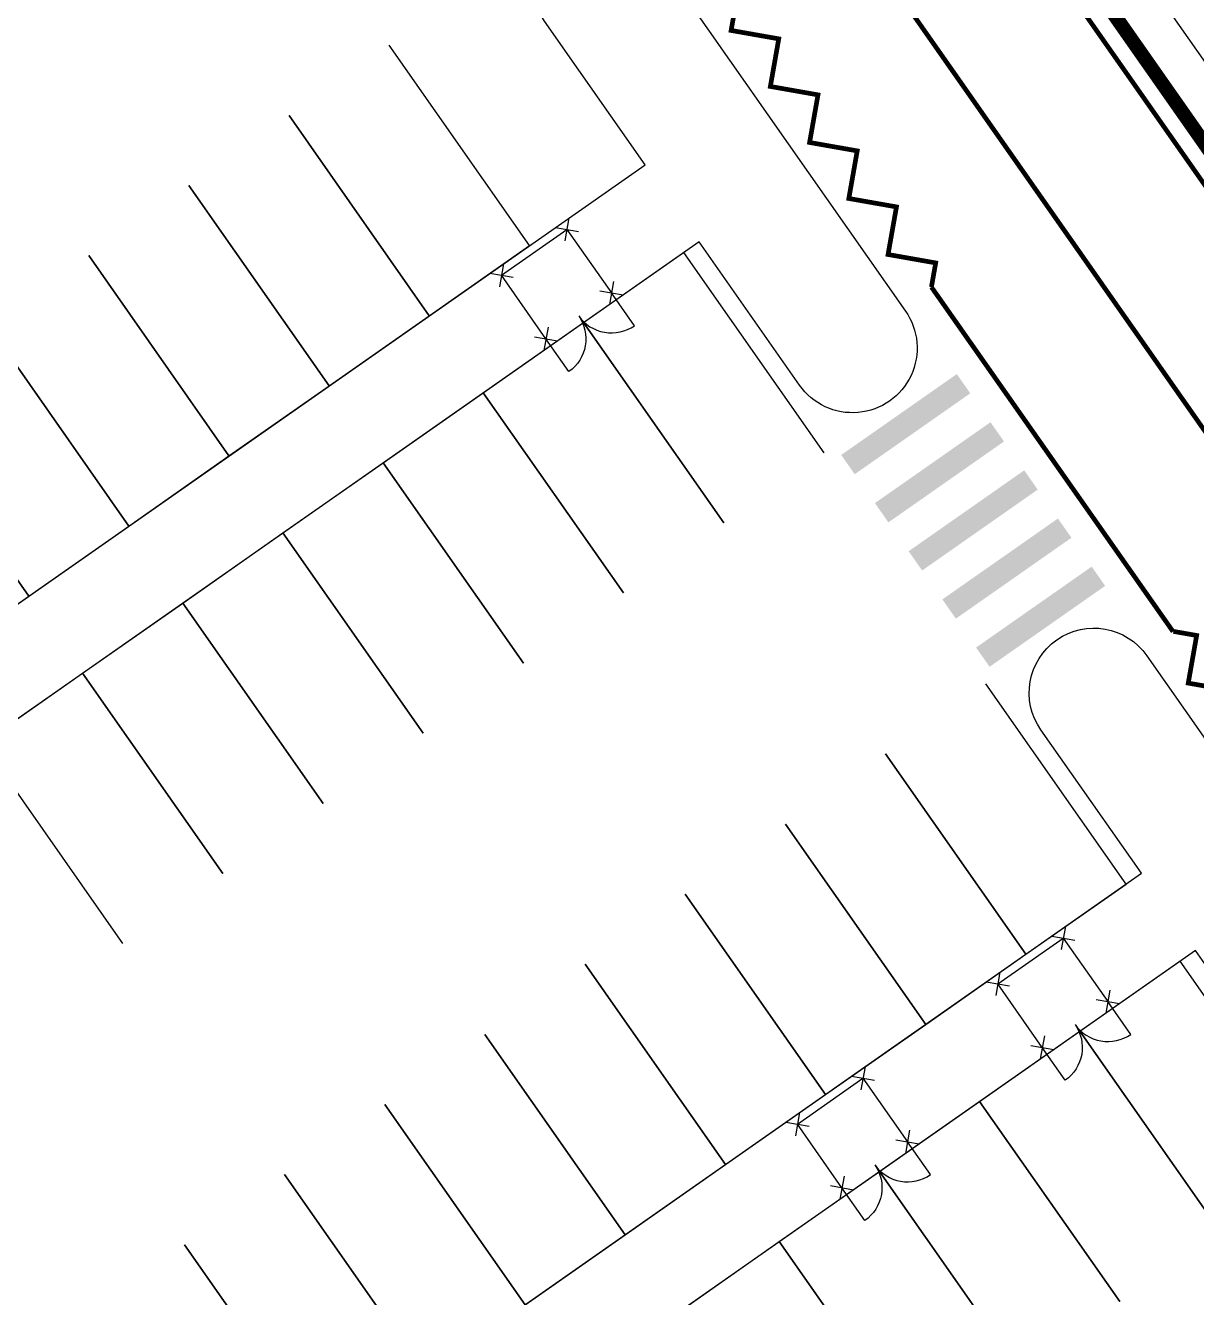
# Model space of a CAD drawing. Header units: millimetres. Extents: x 152904052 to 153933663, y 538271515 to 539240469.
# Drawn here: x 153351844 to 153376745, y 538912353 to 538939410 of the extents above; entities that cross this region are included whole.
import ezdxf

# ---------------------------------------------------------------- set-up
doc = ezdxf.new("R2010")
doc.units = ezdxf.units.MM
doc.layers.add('FENC', color=7, linetype='Continuous')
doc.layers.add('SCHM', color=9, linetype='Continuous')

# ---------------------------------------------------------------- blocks, each defined once
blk = doc.blocks.new('MF-2(H2000)')
for points in [[(48447494, 24728615), (48447141, 24728262)], [(48447141, 24728615), (48447494, 24728262)], [(48449194, 24728615), (48448841, 24728262)], [(48448841, 24728615), (48449194, 24728262)], [(48447494, 24726965), (48447141, 24726612)], [(48447141, 24726965), (48447494, 24726612)], [(48449194, 24726965), (48448841, 24726612)], [(48448841, 24726965), (48449194, 24726612)]]:
    blk.add_lwpolyline(points)
at = {"ltscale": 3}
blk.add_lwpolyline([(48447317, 24726788), (48447317, 24726788), (48447317, 24728438), (48449017, 24728438), (48449017, 24726788), (48449017, 24726788)], dxfattribs=at)
at = {"ltscale": 5}
for points in [[(48448167, 24726788, -0.414214), (48447317, 24725938), (48447317, 24726788)], [(48448167, 24726788, 0.414214), (48449017, 24725938), (48449017, 24726788)]]:
    blk.add_lwpolyline(points, format="xyb", dxfattribs=at)

msp = doc.modelspace()

# ---------------------------------------------------------------- linework, layer by layer
at = {"layer": 'SCHM'}
for points in [[(153309206.5, 538922882.6), (153362041.8, 538959878.3), (153517431.3, 538737959.2), (153500636.4, 538637005.7), (153497846.8, 538615992.3), (153507779.6, 538601806.8), (153445728.8, 538558358.4)], [(153357449.1, 538937496.2), (153360431.7, 538933236.7), (153362561.5, 538934728), (153359578.9, 538938987.5)], [(153355319.3, 538936004.9), (153358301.9, 538931745.4), (153360431.7, 538933236.7), (153357449.1, 538937496.2)], [(153353189.5, 538934513.6), (153356172.1, 538930254.1), (153358301.9, 538931745.4), (153355319.3, 538936004.9)], [(153351059.7, 538933022.4), (153354042.3, 538928762.8), (153356172.1, 538930254.1), (153353189.5, 538934513.6)], [(153366691.2, 538928830.1), (153363708.6, 538933089.7), (153365838.4, 538934580.9), (153368821, 538930321.4)], [(153348929.9, 538931531.1), (153351912.5, 538927271.5), (153354042.3, 538928762.8), (153351059.7, 538933022.4)], [(153364561.4, 538927338.8), (153361578.8, 538931598.4), (153363708.6, 538933089.7), (153366691.2, 538928830.1)], [(153346800.1, 538930039.8), (153349782.7, 538925780.2), (153351912.5, 538927271.5), (153348929.9, 538931531.1)], [(153362431.6, 538925847.5), (153359449, 538930107.1), (153361578.8, 538931598.4), (153364561.4, 538927338.8)], [(153360301.8, 538924356.2), (153357319.2, 538928615.8), (153359449, 538930107.1), (153362431.6, 538925847.5)], [(153358172, 538922864.9), (153355189.4, 538927124.5), (153357319.2, 538928615.8), (153360301.8, 538924356.2)], [(153356042.2, 538921373.6), (153353059.6, 538925633.2), (153355189.4, 538927124.5), (153358172, 538922864.9)], [(153353912.4, 538919882.3), (153350929.8, 538924141.9), (153353059.6, 538925633.2), (153356042.2, 538921373.6)], [(153370132.7, 538923915.1), (153373115.3, 538919655.6), (153375245.1, 538921146.9), (153372262.5, 538925406.4)], [(153368002.9, 538922423.8), (153370985.5, 538918164.3), (153373115.3, 538919655.6), (153370132.7, 538923915.1)], [(153365873.1, 538920932.6), (153368855.7, 538916673), (153370985.5, 538918164.3), (153368002.9, 538922423.8)], [(153363743.3, 538919441.3), (153366725.9, 538915181.7), (153368855.7, 538916673), (153365873.1, 538920932.6)], [(153361613.5, 538917950), (153364596.1, 538913690.4), (153366725.9, 538915181.7), (153363743.3, 538919441.3)], [(153377245, 538913757.7), (153374262.4, 538918017.3), (153376392.2, 538919508.6), (153379374.8, 538915249)], [(153359483.7, 538916458.7), (153362466.3, 538912199.1), (153364596.1, 538913690.4), (153361613.5, 538917950)], [(153375115.2, 538912266.4), (153372132.6, 538916526), (153374262.4, 538918017.3), (153377245, 538913757.7)], [(153372985.4, 538910775.1), (153370002.8, 538915034.7), (153372132.6, 538916526), (153375115.2, 538912266.4)], [(153357353.9, 538914967.4), (153360336.5, 538910707.8), (153362466.3, 538912199.1), (153359483.7, 538916458.7)], [(153355224.1, 538913476.1), (153358206.7, 538909216.5), (153360336.5, 538910707.8), (153357353.9, 538914967.4)], [(153370855.6, 538909283.8), (153367873, 538913543.4), (153370002.8, 538915034.7), (153372985.4, 538910775.1)], [(153368725.8, 538907792.5), (153365743.2, 538912052.1), (153367873, 538913543.4), (153370855.6, 538909283.8)], [(153353094.3, 538911984.8), (153356076.9, 538907725.2), (153358206.7, 538909216.5), (153355224.1, 538913476.1)]]:
    msp.add_lwpolyline(points, dxfattribs=at)
at = {"layer": 'SCHM', "const_width": 300}
msp.add_lwpolyline([(153077550.5, 538759454.5), (153361796.3, 538958485.6), (153516377.8, 538737720.2)], dxfattribs=at)
at = {"layer": 'SCHM', "ltscale": 0.005, "const_width": 100}
for points in [[(153457518.1, 538820908.9), (153366376.8, 538951072.2)], [(153371107.7, 538933845.3), (153371198.4, 538934359.4), (153370185.6, 538934538), (153370364.2, 538935550.8), (153369351.4, 538935729.4), (153369530, 538936742.1), (153368517.2, 538936920.7), (153368695.8, 538937933.5), (153367683.1, 538938112.1), (153367861.6, 538939124.8), (153366848.9, 538939303.4), (153367027.4, 538940316.2), (153366014.7, 538940494.7), (153366193.3, 538941507.5), (153365180.5, 538941686.1)], [(153381661.5, 538918772.9), (153381752.2, 538919287), (153380739.4, 538919465.6), (153380918, 538920478.4), (153379905.2, 538920657), (153380083.8, 538921669.7), (153379071.1, 538921848.3), (153379249.6, 538922861.1), (153378236.9, 538923039.7), (153378415.4, 538924052.4), (153377402.7, 538924231), (153377581.3, 538925243.8), (153376568.5, 538925422.3), (153376747.1, 538926435.1), (153376253.2, 538926522.2)]]:
    msp.add_lwpolyline(points, dxfattribs=at)
at = {"layer": 'SCHM', "ltscale": 0.3, "const_width": 100}
msp.add_lwpolyline([(153452850.5, 538806653.6, 0.4142136), (153455060.6, 538819188.2), (153367418.2, 538944354.6)], format="xyb", dxfattribs=at)
at = {"layer": 'SCHM', "ltscale": 0.0008}
for points in [[(153365018.9, 538936448.7), (153362882.3, 538939500, -1), (153365135, 538941077.4), (153370555.3, 538933336.4, -1), (153368302.6, 538931759), (153366166.1, 538934810.4)], [(153366166.1, 538934810.4), (153252959.3, 538855542.1), (153255095.8, 538852490.8, -0.4311951), (153254820.8, 538850617), (153253420.1, 538849636.2, -0.5104862), (153251124, 538850430.8, 0.1066809), (153246674.4, 538858456.7, -0.4461836), (153246853.5, 538859934.3), (153247760.5, 538860569.4, -0.4142136), (153249675.5, 538860231.8), (153251812.1, 538857180.4), (153365018.9, 538936448.7)], [(153251388.3, 538827791.3, -0.1425604), (153251709.2, 538840002.3, -0.1640605), (153253035.4, 538841803.3), (153254053.5, 538842516.2, -0.4146737), (153255969.7, 538842176.8), (153258106.3, 538839125.4), (153375572.7, 538921376.3), (153373436.1, 538924427.6, -1), (153375688.8, 538926005), (153381109.1, 538918264, -1), (153378856.4, 538916686.6), (153376719.9, 538919738), (153252864.1, 538833013.2), (153255000.7, 538829961.9, -0.4146737), (153254664.2, 538828045.1), (153253453, 538827197, -0.5576175), (153251304.2, 538828122, 0.5576175)]]:
    msp.add_lwpolyline(points, format="xyb", dxfattribs=at)
at = {"layer": 'SCHM', "ltscale": 0.05, "const_width": 100}
msp.add_lwpolyline([(153376245.8, 538926517.1), (153371107.7, 538933845.3)], dxfattribs=at)
at = {"layer": 'SCHM'}
for points in [[(153369476.5, 538929864.7), (153371933.9, 538931585.5), (153369189.7, 538930274.3), (153371647.1, 538931995)], [(153370193.4, 538928840.8), (153372650.9, 538930561.5), (153369906.6, 538929250.4), (153372364.1, 538930971.1)], [(153370910.4, 538927816.8), (153373367.8, 538929537.6), (153370623.6, 538928226.4), (153373081.1, 538929947.2)], [(153371627.4, 538926792.9), (153374084.8, 538928513.6), (153371340.6, 538927202.5), (153373798, 538928923.2)], [(153372344.3, 538925769), (153374801.8, 538927489.7), (153372057.5, 538926178.5), (153374515, 538927899.3)]]:
    msp.add_solid(points, dxfattribs=at)

# ---------------------------------------------------------------- block references
at = {"layer": 'FENC', "rotation": 35.00000000244937}
for p in [(127859895.9, 490889506.5), (127870449.7, 490874434.1), (127866190.2, 490871451.5)]:
    msp.add_blockref('MF-2(H2000)', p, dxfattribs=at)

doc.saveas('drawing.dxf')
